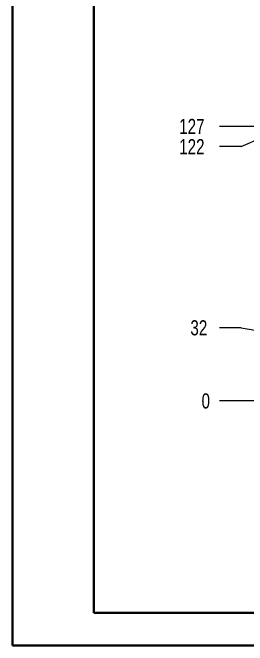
# Model space of a CAD drawing. Header units: millimetres. Extents: x 40 to 355, y 57 to 279.
# Drawn here: x 39.8 to 94.1, y 56.6 to 202.9 of the extents above; entities that cross this region are included whole.
import ezdxf

# ---------------------------------------------------------------- set-up
doc = ezdxf.new("R2010")
doc.units = ezdxf.units.MM
doc.styles.add('SLDTEXTSTYLE0', font='TXT', dxfattribs={"width": 0.75})
doc.dimstyles.new('SLDDIMSTYLE0', dxfattribs={"dimtxt": 3.5, "dimasz": 6, "dimexe": 0, "dimexo": 0.0625, "dimgap": 0.875, "dimtad": 0, "dimtih": 1, "dimtoh": 1, "dimdec": 0, "dimlfac": 2, "dimrnd": 1e-09, "dimzin": 12, "dimdsep": 46, "dimtxsty": 'SLDTEXTSTYLE0', "dimblk1": 'NONE', "dimblk2": 'NONE', "dimsah": 1, "dimcen": 0.09, "dimadec": 0, "dimazin": 0, "dimtfac": 1, "dimtdec": 0, "dimtofl": 0, "dimtmove": 0, "dimatfit": 3, "dimldrblk": 'NONE', "dimfxl": 1, "dimtolj": 1, "dimtzin": 12, "dimarcsym": 0})
doc.dimstyles.new('SLDDIMSTYLE2', dxfattribs={"dimtxt": 3.5, "dimasz": 6, "dimexe": 0, "dimexo": 0.0625, "dimgap": 0.875, "dimtad": 0, "dimtih": 1, "dimtoh": 1, "dimlfac": 2, "dimrnd": 1e-09, "dimzin": 12, "dimdsep": 46, "dimtxsty": 'SLDTEXTSTYLE0', "dimblk1": 'NONE', "dimblk2": 'NONE', "dimsah": 1, "dimcen": 0.09, "dimadec": 0, "dimazin": 0, "dimtfac": 1, "dimtofl": 0, "dimtmove": 0, "dimatfit": 3, "dimldrblk": 'NONE', "dimfxl": 1, "dimtolj": 1, "dimtzin": 12, "dimarcsym": 0})

# ---------------------------------------------------------------- blocks, each defined once
blk = doc.blocks.new('*D13')
at = {"color": 7, "linetype": 'Continuous', "lineweight": 0, "transparency": 16777216}
blk.add_line((100.83, 113.15), (87.67, 113.15), dxfattribs=at)
at = {"color": 7, "linetype": 'Continuous', "lineweight": 0, "transparency": 16777216, "insert": (83.5, 114.88), "char_height": 3.5, "attachment_point": 1, "style": 'SLDTEXTSTYLE0'}
blk.add_mtext('0', dxfattribs=at)
blk = doc.blocks.new('_NONE')
blk = doc.blocks.new('*D16')
at = {"color": 7, "linetype": 'Continuous', "lineweight": 0, "transparency": 16777216}
for p, q in [((92.67, 130.07), (87.67, 130.07)), ((92.67, 130.07), (97.67, 129.15)), ((97.67, 129.15), (104.33, 129.15))]:
    blk.add_line(p, q, dxfattribs=at)
at = {"color": 7, "linetype": 'Continuous', "lineweight": 0, "transparency": 16777216, "insert": (80.92, 131.8), "char_height": 3.5, "attachment_point": 1, "style": 'SLDTEXTSTYLE0'}
blk.add_mtext('32', dxfattribs=at)
blk = doc.blocks.new('*D19')
at = {"color": 7, "linetype": 'Continuous', "lineweight": 0, "transparency": 16777216}
for p, q in [((92.67, 171.97), (97.67, 174.15)), ((97.67, 174.15), (104.33, 174.15)), ((92.67, 171.97), (87.67, 171.97))]:
    blk.add_line(p, q, dxfattribs=at)
at = {"color": 7, "linetype": 'Continuous', "lineweight": 0, "transparency": 16777216, "insert": (78.33, 173.7), "char_height": 3.5, "attachment_point": 1, "style": 'SLDTEXTSTYLE0'}
blk.add_mtext('122', dxfattribs=at)
blk = doc.blocks.new('*D20')
at = {"color": 7, "linetype": 'Continuous', "lineweight": 0, "transparency": 16777216}
blk.add_line((98.08, 176.65), (87.67, 176.65), dxfattribs=at)
at = {"color": 7, "linetype": 'Continuous', "lineweight": 0, "transparency": 16777216, "insert": (78.33, 178.38), "char_height": 3.5, "attachment_point": 1, "style": 'SLDTEXTSTYLE0'}
blk.add_mtext('127', dxfattribs=at)

msp = doc.modelspace()

# ---------------------------------------------------------------- linework, layer by layer
at = {"color": 7, "linetype": 'Continuous', "lineweight": 40}
for p, q in [((39.8134, 56.5872), (39.8134, 279.3372)), ((58.5634, 64.0872), (58.5634, 271.8372)), ((58.5634, 64.0872), (347.3134, 64.0872)), ((39.8134, 56.5872), (354.8134, 56.5872))]:
    msp.add_line(p, q, dxfattribs=at)

# ---------------------------------------------------------------- dimensions: what is measured, and where the dimension line sits
at = {"color": 7, "linetype": 'Continuous', "lineweight": 0}
for feature_location, offset, origin, dimstyle, picture, middle in [((99.0784, 176.6455, 0.05), (-11.405, 0), (101.8284, 113.1455, 0.05), 'SLDDIMSTYLE2', '*D20', (82.2077, 176.6455)), ((105.3284, 174.1455, 0.05), (-17.655, -2.1788), (101.8284, 113.1455, 0.05), 'SLDDIMSTYLE2', '*D19', (82.2077, 171.9667)), ((105.3284, 129.1455, 0.05), (-17.655, 0.9211), (101.8284, 113.1455, 0.05), 'SLDDIMSTYLE2', '*D16', (83.5004, 130.0666)), ((101.8283630281, 113.1454893891, 0.05), (-14.155, 0), (101.8283630281, 113.1454893891, 0.05), 'SLDDIMSTYLE0', '*D13', (84.7931491405, 113.1454893891))]:
    dim = msp.add_ordinate_dim(feature_location=feature_location, offset=offset, dtype=0, origin=origin, dimstyle=dimstyle, dxfattribs=at)
    dim.commit()
    dim.dimension.update_dxf_attribs({"geometry": picture, "text_midpoint": middle})

doc.saveas('drawing.dxf')
